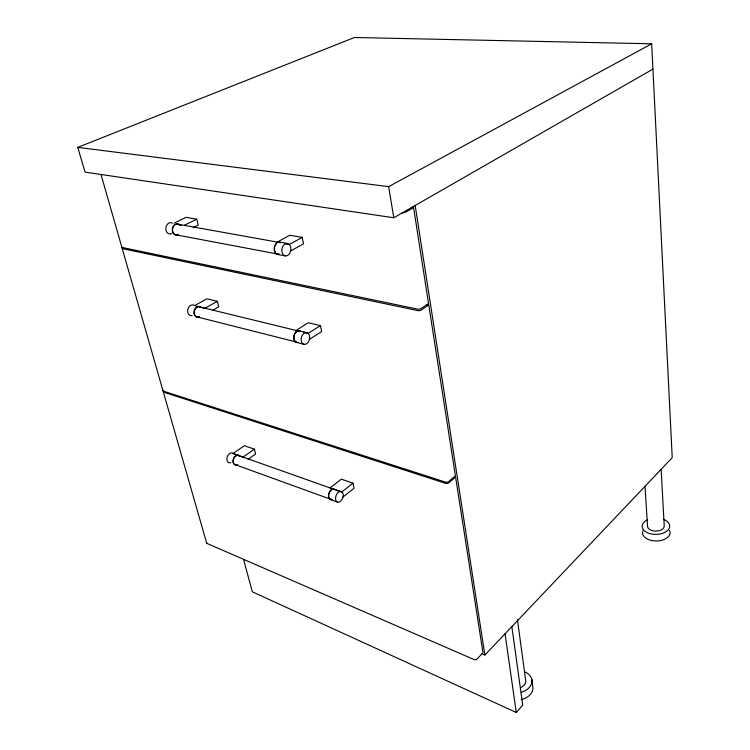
<?xml version="1.0" encoding="UTF-8"?>
<svg xmlns="http://www.w3.org/2000/svg" width="750" height="750" viewBox="0 0 750 750"><rect width="100%" height="100%" fill="white"/><g stroke="black" fill="none" stroke-linecap="round" stroke-linejoin="round"><path stroke-width="1.12" d="M243.6 559.509L252.328 591.806L516.281 712.5L522.722 705.122L511.847 626.625M481.912 653.766L484.884 655.041L672.225 457.65L651.675 43.8L354.403 37.5L77.775 147.384L85.031 172.125L393.788 217.753L652.931 69.112M342.975 497.025L354.047 488.288L352.987 483.159L341.344 479.147L329.925 487.959L333.572 489.234M352.987 483.159L341.878 491.869L334.753 489.347M247.997 459.328L255.619 453.994L254.409 449.156L244.369 445.697L233.175 453.375L238.978 455.738M232.884 453.572L242.944 457.125L254.409 449.156M163.097 390.394A1.866 0.797 -15.4 0 0 163.416 391.144L445.528 482.119A2.259 1.256 -9 0 0 448.669 481.537L455.391 475.8L428.766 304.959L421.284 309.994A2.447 1.031 -9.2 0 1 417.881 310.613L122.597 248.681A1.988 0.638 -13.8 0 1 122.925 247.697M309.403 339.375L321.675 331.584L320.447 325.641L308.212 322.744L295.734 330.684A5.597 3.881 -76 0 1 296.447 331.556M320.447 325.641L308.128 333.384L303.853 332.344M121.856 247.097A1.988 0.638 -13.8 0 0 122.25 247.491L417.647 309.141A2.447 1.022 -9.2 0 0 421.059 308.522L428.541 303.497L413.588 207.6L405.675 212.147A2.55 0.872 -9.3 0 1 402.113 212.784M212.906 310.134L218.728 306.853L217.341 301.294L206.897 298.828L194.55 305.663L193.912 305.203A5.513 4.219 -76 0 0 187.716 309.806A5.513 4.219 -76 0 0 192.122 315.656M204.666 308.391L217.341 301.294M200.887 307.209L204.853 308.475M290.587 250.988L303.544 243.834L302.213 237.394L289.669 235.228L276.497 242.541M302.213 237.394L289.2 244.509L285.919 243.909M77.775 147.384L388.65 186.638L651.675 43.8M193.134 227.672L198.253 225.15L196.753 219.178L186.113 217.341L174.103 223.134M184.444 225.188L196.753 219.178M411.272 207.281L413.588 207.6M279.778 242.119L287.456 243.497M177.375 224.128L279.394 242.466M179.213 224.944L181.322 225.309M176.222 234.872L277.987 254.091M277.603 254.437L285.262 255.881M426.469 304.491L428.766 304.959M298.997 330.759L306.478 332.578M195.609 305.925L298.491 331.022M295.556 330.591L297.488 331.05M196.669 316.809L296.259 341.991A5.616 3.872 -76 0 1 294.309 335.222M296.897 342.516L304.369 344.409M237.253 464.494A4.884 3.413 -68.6 0 1 233.25 460.491A4.884 3.413 -68.6 0 1 238.331 455.419L333.844 489.253A5.259 3.309 -70 0 0 332.953 489.234M334.462 489.572L341.588 492.094M235.388 464.719L330.741 499.284M330.384 499.538L337.491 502.125A5.634 3.516 -70.1 0 0 342.703 498L343.087 496.594A5.634 3.516 -70.1 0 0 342.113 492.019L341.325 491.522A5.634 3.516 -70.1 0 0 336.094 495.609A5.634 3.516 -70.1 0 0 337.481 502.116M242.944 457.125L243.084 457.191A4.903 3.413 -68.7 0 1 243.741 457.847M238.331 455.419L239.138 455.794M200.747 307.472L199.847 306.938A5.194 3.956 -76 0 0 194.25 311.803A5.194 3.956 -76 0 0 198.731 316.837M239.512 455.681L238.697 455.194A5.212 3.637 -68.6 0 0 233.062 460.144A5.212 3.637 -68.6 0 0 236.991 464.906M233.419 453.525L232.603 453.038A5.184 3.647 -68.5 0 0 226.969 457.95A5.184 3.647 -68.5 0 0 230.906 462.703M334.997 489.497L334.2 489A5.606 3.525 -70 0 0 328.575 494.475A5.606 3.525 -70 0 0 332.297 499.425M201.159 307.406L200.241 306.741A5.541 4.219 -76 0 0 193.95 312.094A5.541 4.219 -76 0 0 199.547 316.828M179.55 224.775L178.875 224.241A5.766 4.519 -82.2 0 0 172.247 229.406A5.766 4.519 -82.2 0 0 178.181 234.834M101.1 174.834L121.856 247.266M122.203 248.466L163.012 390.844M163.322 391.894L206.662 543.103M388.65 186.638L393.788 217.753M415.181 205.491L484.884 655.041M505.05 633.787L516.281 712.5M517.453 619.631L525.6 679.931A9.534 6.834 -6.1 0 1 520.434 687.703M531.684 678.778L532.612 685.8A15.694 11.334 -6.1 0 1 521.241 699.656M645.028 486.694L647.559 526.378A8.353 4.941 -0.7 0 0 656.175 531.122A8.353 4.941 -0.7 0 0 664.247 525.928L661.134 469.556M298.003 342.422A5.991 4.134 -76 0 1 293.794 336.206A5.991 4.134 -76 0 1 300.028 331.069M294.872 333.881A5.616 3.872 -76 0 1 297.591 331.294M163.941 390.975A1.866 0.806 -15.4 0 0 163.716 392.194L445.734 483.366A2.259 1.256 -9 0 0 448.866 482.784L455.587 477.037L482.981 652.772L477 659.053A2.062 1.434 -8.6 0 1 474.141 659.597L207.056 543.469A1.734 0.947 -17.7 0 1 206.709 542.578M331.631 499.294A5.259 3.309 -70 0 1 328.772 496.734A5.259 3.309 -70 0 1 330.253 491.109M331.097 490.191A5.259 3.309 -70 0 1 332.016 489.553M278.775 254.428A6.253 4.453 -80.8 0 1 274.294 247.444A6.253 4.453 -80.8 0 1 280.866 242.55M279.094 253.969A5.859 4.181 -80.8 0 1 276.938 253.809M275.241 252.159A5.859 4.181 -80.8 0 1 274.828 246.441M275.419 245.072A5.859 4.181 -80.8 0 1 276.225 243.919M278.287 242.569A5.859 4.181 -80.8 0 1 280.444 242.756M178.406 234.338A5.4 4.237 -82.2 0 1 172.519 229.828A5.4 4.237 -82.2 0 1 178.453 224.419M171.75 233.616A5.737 4.519 -82.3 0 1 165.806 228.216A5.737 4.519 -82.3 0 1 172.425 223.078M525.009 671.972A15.75 11.297 -6.1 0 1 531.863 682.537A15.75 11.297 -6.1 0 1 521.269 692.325M669.441 530.231A13.762 8.203 -0.5 0 1 656.784 540.966A13.762 8.203 -0.5 0 1 642.947 530.925M663.375 519.309A13.8 8.156 -0.7 0 1 666.572 531.356A13.8 8.156 -0.7 0 1 645.928 531.938A13.8 8.156 -0.7 0 1 647.691 519.75M290.709 250.519L290.287 252.084A6.291 4.453 -80.7 0 1 284.147 255.45A6.291 4.453 -80.7 0 1 282.403 247.275A6.291 4.453 -80.7 0 1 288.544 243.928L289.491 244.753A6.291 4.453 -80.7 0 1 290.709 250.519M309.525 338.916L309.113 340.425A6.028 4.125 -76 0 1 303.309 344.091A6.028 4.125 -76 0 1 301.706 336.544A6.028 4.125 -76 0 1 307.509 332.897L308.4 333.591A6.028 4.125 -76 0 1 309.525 338.916"/></g></svg>
